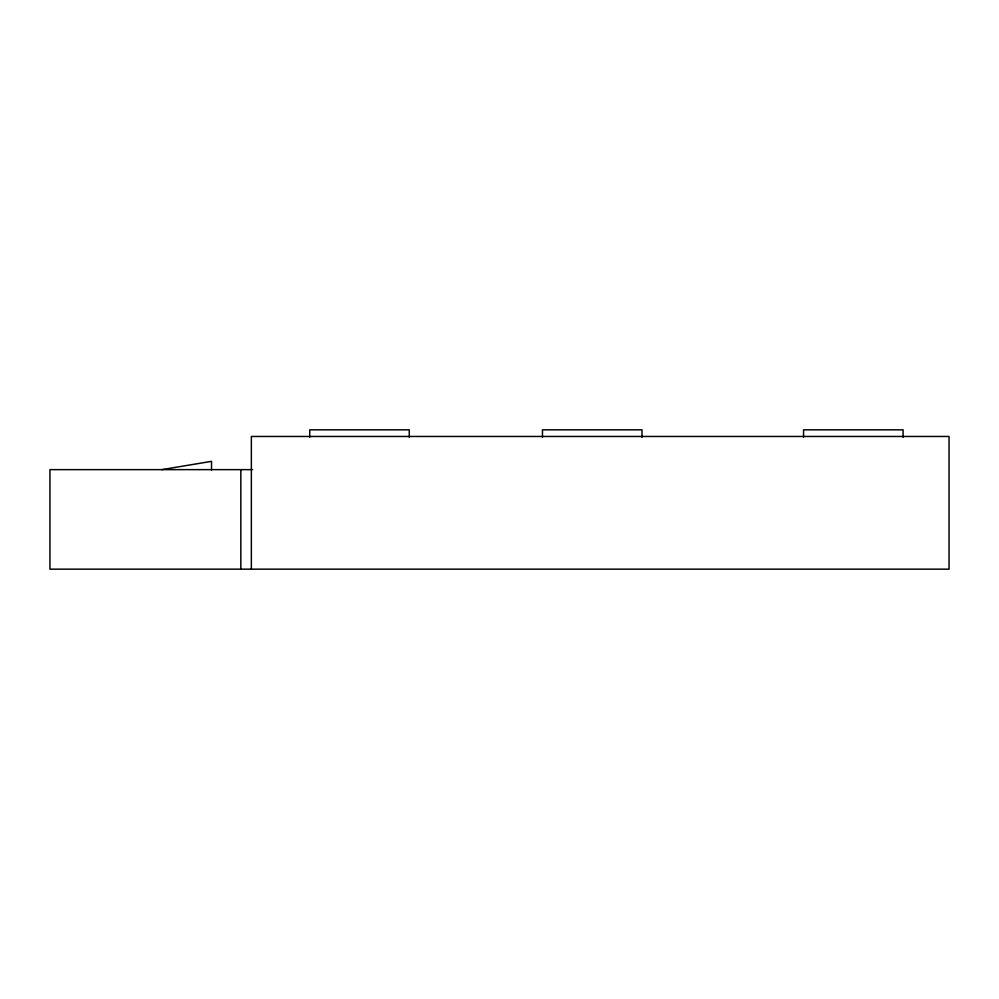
<?xml version="1.0" encoding="UTF-8"?>
<svg xmlns="http://www.w3.org/2000/svg" width="999" height="999" viewBox="0 0 999 999"><rect width="100%" height="100%" fill="white"/><g stroke="black" fill="none" stroke-linecap="round" stroke-linejoin="round"><path stroke-width="1.5" d="M161.763 469.642L211.526 461.351L211.526 470.304M252.535 469.642L49.95 469.642L49.95 569.168L949.05 569.168L949.05 436.463L251.361 436.463L251.361 569.168M903.084 437.3L903.084 429.832L803.558 429.832L803.558 437.3M641.995 437.3L641.995 429.832L542.469 429.832L542.469 437.3M409.265 437.3L409.265 429.832L309.74 429.832L309.74 437.3M240.834 469.642L240.834 569.168"/></g></svg>
